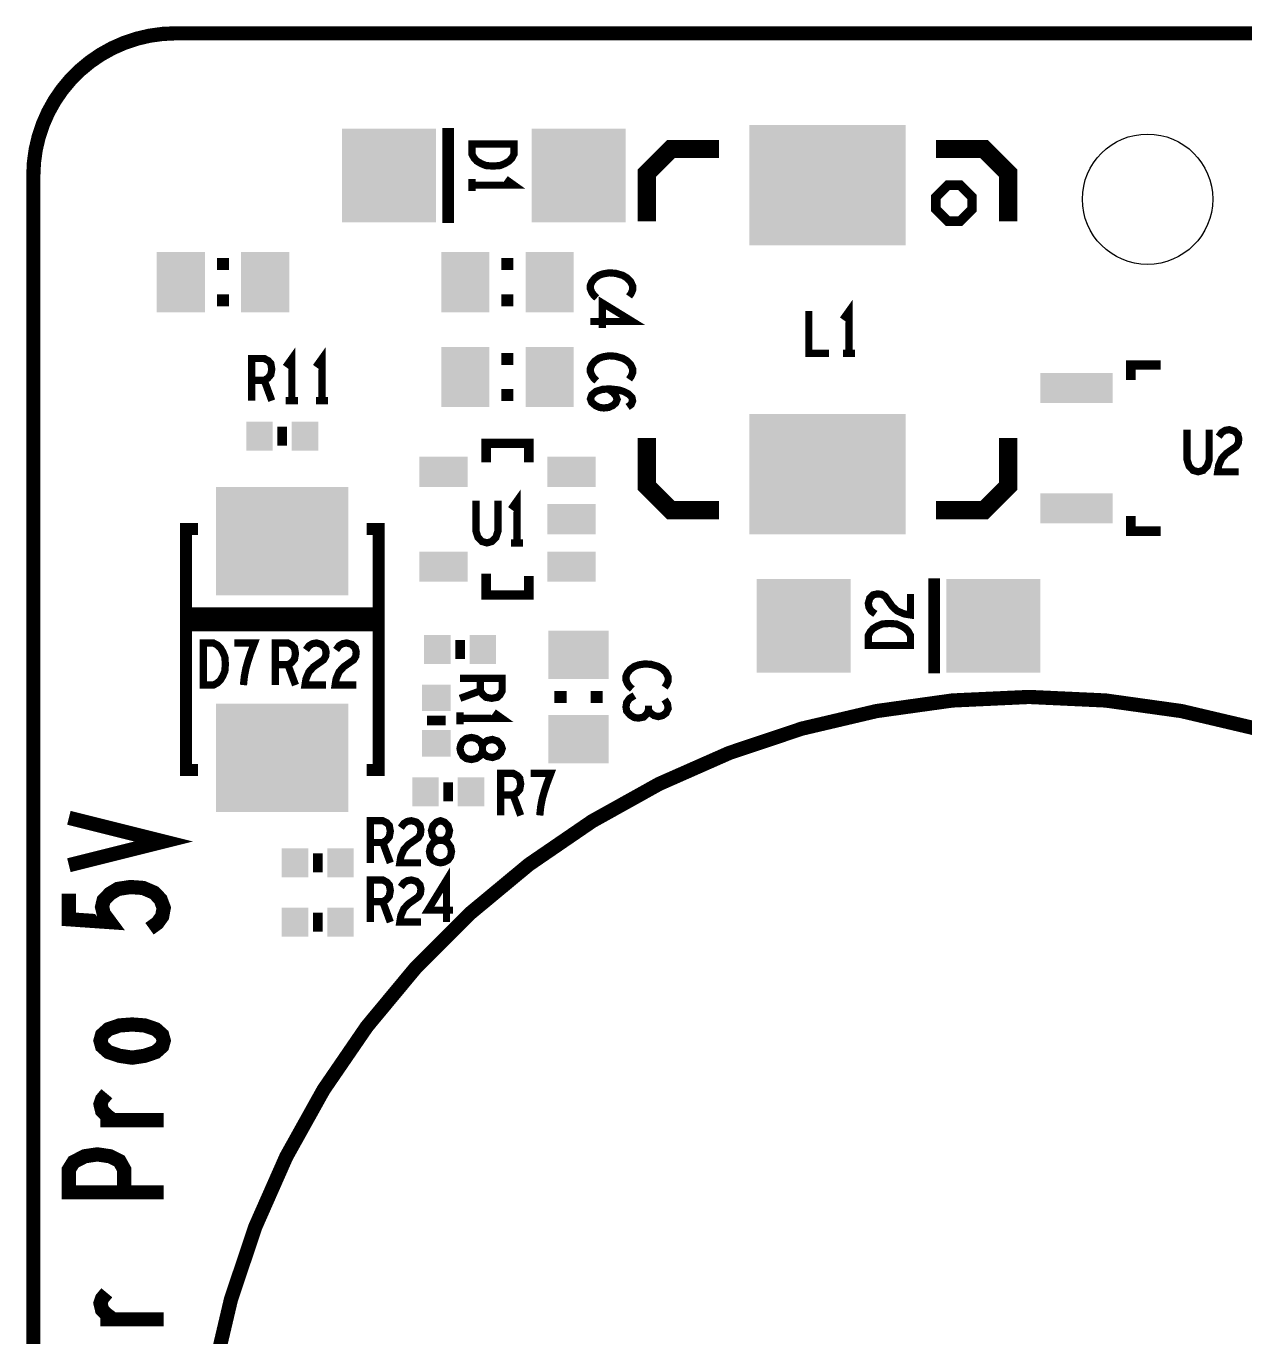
# Model space of a CAD drawing. Extents: x -0.2 to 85.2, y -2.2 to 55.7.
# Drawn here: x -0.15 to 25.55, y 28 to 55.65 of the extents above; entities that cross this region are included whole.
import ezdxf

# ---------------------------------------------------------------- set-up
doc = ezdxf.new("R2010")
doc.units = 0
doc.layers.get('0').update_dxf_attribs({"linetype": 'CONTINUOUS'})
for name, color, linetype in [('BOARD_ART', 7, 'CONTINUOUS'), ('PASTETOP_ART', 4, 'CONTINUOUS'), ('SILK_TOP_ART', 10, 'CONTINUOUS'), ('UC1-2-1-2_DRL', 11, 'CONTINUOUS')]:
    doc.layers.add(name, color=color, linetype=linetype)

# ---------------------------------------------------------------- blocks, each defined once
blk = doc.blocks.new('RECTANGLE_59')
blk.add_solid([(1.397, 1.143), (1.397, -1.143), (-1.397, 1.143), (-1.397, -1.143)])
blk = doc.blocks.new('RECTANGLE_21')
blk.add_solid([(0.2794, 0.3048), (0.2794, -0.3048), (-0.2794, 0.3048), (-0.2794, -0.3048)])
blk = doc.blocks.new('RECTANGLE_61')
blk.add_solid([(0.3048, 0.2794), (0.3048, -0.2794), (-0.3048, 0.2794), (-0.3048, -0.2794)])
blk = doc.blocks.new('RECTANGLE_10')
blk.add_solid([(0.508, 0.3175), (0.508, -0.3175), (-0.508, 0.3175), (-0.508, -0.3175)])
blk = doc.blocks.new('RECTANGLE_20')
blk.add_solid([(0.508, 0.635), (0.508, -0.635), (-0.508, 0.635), (-0.508, -0.635)])
blk = doc.blocks.new('SQUARE_60')
blk.add_solid([(0.9906, 0.9906), (0.9906, -0.9906), (-0.9906, 0.9906), (-0.9906, -0.9906)])
blk = doc.blocks.new('RECTANGLE_16')
blk.add_solid([(0.635, 0.508), (0.635, -0.508), (-0.635, 0.508), (-0.635, -0.508)])
blk = doc.blocks.new('RECTANGLE_53')
blk.add_solid([(1.651, 1.27), (1.651, -1.27), (-1.651, 1.27), (-1.651, -1.27)])
blk = doc.blocks.new('RECTANGLE_44')
blk.add_solid([(0.762, 0.3175), (0.762, -0.3175), (-0.762, 0.3175), (-0.762, -0.3175)])
blk = doc.blocks.new('ROUND_7')
blk.add_circle((0, 0), 1.375)

msp = doc.modelspace()

# ---------------------------------------------------------------- linework, layer by layer
at = {"layer": 'BOARD_ART', "const_width": 0.3}
msp.add_lwpolyline([(3, 55.5, 0.4142136), (0, 52.5)], format="xyb", dxfattribs=at)
for points in [[(82, 55.5), (3, 55.5)], [(0, 52.5), (0, 49.25), (0, 45.75)], [(0, 13.25), (0, 42.75), (0, 45.75)]]:
    msp.add_lwpolyline(points, dxfattribs=at)
at = {"layer": 'SILK_TOP_ART'}
for points, const_width in [([(8.75, 51.5), (8.75, 53.5)], 0.25), ([(9.25, 53.1653), (10.139, 53.1653), (10.139, 52.9537), (10.0945, 52.869), (10.0353, 52.8055), (9.9464, 52.7526), (9.8426, 52.7102), (9.6945, 52.6997), (9.5463, 52.7102), (9.4426, 52.7526), (9.3537, 52.8055), (9.2944, 52.869), (9.25, 52.9537), (9.25, 53.1653)], 0.1524), ([(12.94, 51.536), (12.94, 52.552), (13.448, 53.06), (14.464, 53.06)], 0.381), ([(19.036, 53.06), (20.052, 53.06), (20.56, 52.552), (20.56, 51.536)], 0.381), ([(9.25, 52.2975), (10.139, 52.2975), (9.9612, 52.4245)], 0.1524), ([(9.25, 52.4245), (9.25, 52.1705)], 0.1524), ([(19.29, 51.536), (19.544, 51.536), (19.798, 51.79), (19.798, 52.044), (19.544, 52.298), (19.29, 52.298), (19.036, 52.044), (19.036, 51.79), (19.29, 51.536)], 0.2032), ([(4, 50.504), (4, 50.758)], 0.254), ([(10, 50.758), (10, 50.504)], 0.254), ([(12.5649, 49.9497), (12.6094, 50.0132), (12.639, 50.0872), (12.639, 50.1719), (12.5945, 50.2672), (12.5205, 50.3412), (12.4316, 50.3942), (12.2834, 50.4365), (12.15, 50.4471), (12.0167, 50.4259), (11.9278, 50.3942), (11.8389, 50.3307), (11.7796, 50.2566), (11.75, 50.1825), (11.75, 50.1084), (11.7796, 50.0343), (11.8241, 49.9708), (11.8833, 49.9179)], 0.1524), ([(4, 49.742), (4, 49.996)], 0.254), ([(10, 49.996), (10, 49.742)], 0.254), ([(11.75, 49.4205), (12.639, 49.4205), (12.0019, 49.8121), (12.0019, 49.2829)], 0.1524), ([(17.2025, 48.75), (17.2025, 49.639), (17.0755, 49.4612)], 0.1524), ([(16.3558, 49.639), (16.3558, 48.75), (16.7792, 48.75)], 0.1524), ([(4.6058, 47.75), (4.6058, 48.639), (4.8704, 48.639), (4.9551, 48.5945), (5.008, 48.5353), (5.0292, 48.4167), (5.008, 48.2982), (4.9445, 48.2241), (4.8704, 48.1797), (4.6058, 48.1797)], 0.1524), ([(5.4525, 47.75), (5.4525, 48.639), (5.3255, 48.4612)], 0.1524), ([(6.0875, 47.75), (6.0875, 48.639), (5.9605, 48.4612)], 0.1524), ([(10, 48.758), (10, 48.504)], 0.254), ([(12.5649, 48.1997), (12.6094, 48.2632), (12.639, 48.3372), (12.639, 48.4219), (12.5945, 48.5172), (12.5205, 48.5912), (12.4316, 48.6442), (12.2834, 48.6865), (12.15, 48.6971), (12.0167, 48.6759), (11.9278, 48.6442), (11.8389, 48.5807), (11.7796, 48.5066), (11.75, 48.4325), (11.75, 48.3584), (11.7796, 48.2843), (11.8241, 48.2208), (11.8833, 48.1679)], 0.1524), ([(17.0755, 48.75), (17.3295, 48.75)], 0.1524), ([(23.145, 48.185), (23.145, 48.5025), (23.78, 48.5025)], 0.2032), ([(4.8704, 48.1797), (5.0292, 47.75)], 0.1524), ([(10, 47.996), (10, 47.742)], 0.254), ([(12.1204, 47.9986), (12.2241, 47.9245), (12.2834, 47.861), (12.313, 47.7763), (12.2834, 47.7022), (12.2241, 47.6493), (12.1352, 47.607), (12.0315, 47.5964), (11.9426, 47.607), (11.8537, 47.6493), (11.7796, 47.7128), (11.75, 47.7869), (11.7796, 47.8716), (11.8685, 47.9457), (12.0019, 47.988), (12.15, 47.9986), (12.3426, 47.9774), (12.4464, 47.9457), (12.5501, 47.8928), (12.6242, 47.8187), (12.639, 47.7446), (12.6094, 47.6705), (12.5353, 47.6176)], 0.1524), ([(5.3255, 47.75), (5.5795, 47.75)], 0.1524), ([(5.9605, 47.75), (6.2145, 47.75)], 0.1524), ([(5.25, 47.2), (5.25, 46.8)], 0.2032), ([(14.464, 45.44), (13.448, 45.44), (12.94, 45.948), (12.94, 46.964)], 0.381), ([(20.56, 46.964), (20.56, 45.948), (20.052, 45.44), (19.036, 45.44)], 0.381), ([(24.3347, 47.139), (24.3347, 46.5019), (24.377, 46.3685), (24.4617, 46.2796), (24.5675, 46.25), (24.6733, 46.2796), (24.758, 46.3685), (24.8003, 46.5019), (24.8003, 47.139)], 0.1524), ([(25.0014, 46.9908), (25.0649, 47.0797), (25.139, 47.1242), (25.2237, 47.139), (25.3295, 47.1094), (25.4036, 47.0353), (25.4248, 46.9464), (25.4142, 46.8575), (25.3718, 46.7834), (25.1602, 46.6352), (25.0649, 46.5315), (25.0014, 46.3833), (24.9802, 46.25), (25.4248, 46.25)], 0.1524), ([(10.45, 46.45), (10.45, 46.85), (9.55, 46.85), (9.55, 46.45)], 0.2), ([(9.3347, 45.639), (9.3347, 45.0019), (9.377, 44.8685), (9.4617, 44.7796), (9.5675, 44.75), (9.6733, 44.7796), (9.758, 44.8685), (9.8003, 45.0019), (9.8003, 45.639)], 0.1524), ([(10.2025, 44.75), (10.2025, 45.639), (10.0755, 45.4612)], 0.1524), ([(23.78, 44.9975), (23.145, 44.9975), (23.145, 45.315)], 0.2032), ([(3.472, 39.96), (3.218, 39.96), (3.218, 45.04), (3.472, 45.04)], 0.254), ([(7.028, 45.04), (7.282, 45.04), (7.282, 39.96), (7.028, 39.96)], 0.254), ([(10.0755, 44.75), (10.3295, 44.75)], 0.1524), ([(10.45, 44.05), (10.45, 43.65), (9.55, 43.65), (9.55, 44.1)], 0.2), ([(19, 44), (19, 42)], 0.25), ([(17.7592, 43.2514), (17.6703, 43.3149), (17.6258, 43.389), (17.611, 43.4737), (17.6406, 43.5795), (17.7147, 43.6536), (17.8036, 43.6748), (17.8925, 43.6642), (17.9666, 43.6218), (18.1148, 43.4102), (18.2185, 43.3149), (18.3667, 43.2514), (18.5, 43.2302), (18.5, 43.6748)], 0.1524), ([(3.218, 43.262), (7.282, 43.262), (7.282, 43.008), (3.218, 43.008)], 0.254), ([(18.5, 42.5847), (17.611, 42.5847), (17.611, 42.7963), (17.6555, 42.881), (17.7147, 42.9445), (17.8036, 42.9974), (17.9074, 43.0398), (18.0555, 43.0503), (18.2037, 43.0398), (18.3074, 42.9974), (18.3963, 42.9445), (18.4556, 42.881), (18.5, 42.7963), (18.5, 42.5847)], 0.1524), ([(3.5847, 41.75), (3.5847, 42.639), (3.7963, 42.639), (3.881, 42.5945), (3.9445, 42.5353), (3.9974, 42.4464), (4.0398, 42.3426), (4.0503, 42.1945), (4.0398, 42.0463), (3.9974, 41.9426), (3.9445, 41.8537), (3.881, 41.7944), (3.7963, 41.75), (3.5847, 41.75)], 0.1524), ([(4.4313, 41.75), (4.4525, 41.9426), (4.4843, 42.1056), (4.5266, 42.2538), (4.5795, 42.4167), (4.6642, 42.639), (4.2408, 42.639)], 0.1524), ([(5.1058, 41.75), (5.1058, 42.639), (5.3704, 42.639), (5.4551, 42.5945), (5.508, 42.5353), (5.5292, 42.4167), (5.508, 42.2982), (5.4445, 42.2241), (5.3704, 42.1797), (5.1058, 42.1797)], 0.1524), ([(5.7514, 42.4908), (5.8149, 42.5797), (5.889, 42.6242), (5.9737, 42.639), (6.0795, 42.6094), (6.1536, 42.5353), (6.1748, 42.4464), (6.1642, 42.3575), (6.1218, 42.2834), (5.9102, 42.1352), (5.8149, 42.0315), (5.7514, 41.8833), (5.7302, 41.75), (6.1748, 41.75)], 0.1524), ([(6.3864, 42.4908), (6.4499, 42.5797), (6.524, 42.6242), (6.6087, 42.639), (6.7145, 42.6094), (6.7886, 42.5353), (6.8098, 42.4464), (6.7992, 42.3575), (6.7568, 42.2834), (6.5452, 42.1352), (6.4499, 42.0315), (6.3864, 41.8833), (6.3652, 41.75), (6.8098, 41.75)], 0.1524), ([(9, 42.3), (9, 42.7)], 0.2032), ([(5.3704, 42.1797), (5.5292, 41.75)], 0.1524), ([(13.3149, 41.6997), (13.3594, 41.7632), (13.389, 41.8372), (13.389, 41.9219), (13.3445, 42.0172), (13.2705, 42.0912), (13.1816, 42.1442), (13.0334, 42.1865), (12.9, 42.1971), (12.7667, 42.1759), (12.6778, 42.1442), (12.5889, 42.0807), (12.5296, 42.0066), (12.5, 41.9325), (12.5, 41.8584), (12.5296, 41.7843), (12.5741, 41.7208), (12.6333, 41.6679)], 0.1524), ([(9, 41.8942), (9.889, 41.8942), (9.889, 41.6296), (9.8445, 41.5449), (9.7853, 41.492), (9.6667, 41.4708), (9.5482, 41.492), (9.4741, 41.5555), (9.4297, 41.6296), (9.4297, 41.8942)], 0.1524), ([(9.4297, 41.6296), (9, 41.4708)], 0.1524), ([(10.992, 41.5), (11.246, 41.5)], 0.254), ([(11.754, 41.5), (12.008, 41.5)], 0.254), ([(12.6778, 41.5303), (12.5741, 41.4668), (12.5148, 41.3822), (12.5, 41.2869), (12.5148, 41.2022), (12.5889, 41.1176), (12.6778, 41.0647), (12.7667, 41.0541), (12.8704, 41.0752), (12.9445, 41.1493), (12.9741, 41.2234), (12.9741, 41.3187)], 0.1524), ([(12.9741, 41.2234), (13.0186, 41.1599), (13.0926, 41.107), (13.1816, 41.0858), (13.2705, 41.107), (13.3445, 41.1599), (13.389, 41.2552), (13.3742, 41.3504), (13.3149, 41.4457)], 0.1524), ([(9, 41.0475), (9.889, 41.0475), (9.7112, 41.1745)], 0.1524), ([(9, 41.1745), (9, 40.9205)], 0.1524), ([(8.7, 41), (8.3, 41)], 0.2032), ([(9, 40.4125), (9.0148, 40.3384), (9.0593, 40.2538), (9.1333, 40.2008), (9.2371, 40.1797), (9.3408, 40.2008), (9.4297, 40.2643), (9.4741, 40.3596), (9.4741, 40.4654), (9.5038, 40.5289), (9.5778, 40.5818), (9.6816, 40.603), (9.7853, 40.5712), (9.8594, 40.4972), (9.889, 40.4125), (9.8594, 40.3278), (9.7853, 40.2538), (9.6816, 40.222), (9.5778, 40.2432), (9.5038, 40.2961), (9.4741, 40.3596), (9.4741, 40.4654), (9.4297, 40.5607), (9.3408, 40.6242), (9.2371, 40.6453), (9.1333, 40.6242), (9.0593, 40.5712), (9.0148, 40.4866), (9, 40.4125)], 0.1524), ([(9.8558, 39), (9.8558, 39.889), (10.1204, 39.889), (10.2051, 39.8445), (10.258, 39.7853), (10.2792, 39.6667), (10.258, 39.5482), (10.1945, 39.4741), (10.1204, 39.4297), (9.8558, 39.4297)], 0.1524), ([(10.6813, 39), (10.7025, 39.1926), (10.7343, 39.3556), (10.7766, 39.5038), (10.8295, 39.6667), (10.9142, 39.889), (10.4908, 39.889)], 0.1524), ([(8.75, 39.7), (8.75, 39.3)], 0.2032), ([(10.1204, 39.4297), (10.2792, 39)], 0.1524), ([(0.75, 37.95), (2.75, 38.45), (0.75, 38.95)], 0.3), ([(7.1058, 38), (7.1058, 38.889), (7.3704, 38.889), (7.4551, 38.8445), (7.508, 38.7853), (7.5292, 38.6667), (7.508, 38.5482), (7.4445, 38.4741), (7.3704, 38.4297), (7.1058, 38.4297)], 0.1524), ([(7.7514, 38.7408), (7.8149, 38.8297), (7.889, 38.8742), (7.9737, 38.889), (8.0795, 38.8594), (8.1536, 38.7853), (8.1748, 38.6964), (8.1642, 38.6075), (8.1218, 38.5334), (7.9102, 38.3852), (7.8149, 38.2815), (7.7514, 38.1333), (7.7302, 38), (8.1748, 38)], 0.1524), ([(8.5875, 38), (8.6616, 38.0148), (8.7462, 38.0593), (8.7992, 38.1333), (8.8203, 38.2371), (8.7992, 38.3408), (8.7357, 38.4297), (8.6404, 38.4741), (8.5346, 38.4741), (8.4711, 38.5038), (8.4182, 38.5778), (8.397, 38.6816), (8.4288, 38.7853), (8.5028, 38.8594), (8.5875, 38.889), (8.6722, 38.8594), (8.7462, 38.7853), (8.778, 38.6816), (8.7568, 38.5778), (8.7039, 38.5038), (8.6404, 38.4741), (8.5346, 38.4741), (8.4393, 38.4297), (8.3758, 38.3408), (8.3547, 38.2371), (8.3758, 38.1333), (8.4288, 38.0593), (8.5134, 38.0148), (8.5875, 38)], 0.1524), ([(7.3704, 38.4297), (7.5292, 38)], 0.1524), ([(6, 38.2), (6, 37.8)], 0.2032), ([(8.7145, 36.75), (8.7145, 37.639), (8.3229, 37.0019), (8.8521, 37.0019)], 0.1524), ([(2.4501, 36.61), (2.6167, 36.73), (2.7167, 36.87), (2.75, 37.05), (2.6833, 37.23), (2.55, 37.37), (2.3167, 37.47), (2.05, 37.49), (1.7834, 37.45), (1.6167, 37.35), (1.4834, 37.21), (1.45, 37.07), (1.4834, 36.93), (1.6167, 36.75), (0.75, 36.81), (0.75, 37.35)], 0.3), ([(7.1058, 36.75), (7.1058, 37.639), (7.3704, 37.639), (7.4551, 37.5945), (7.508, 37.5353), (7.5292, 37.4167), (7.508, 37.2982), (7.4445, 37.2241), (7.3704, 37.1797), (7.1058, 37.1797)], 0.1524), ([(7.7514, 37.4908), (7.8149, 37.5797), (7.889, 37.6242), (7.9737, 37.639), (8.0795, 37.6094), (8.1536, 37.5353), (8.1748, 37.4464), (8.1642, 37.3575), (8.1218, 37.2834), (7.9102, 37.1352), (7.8149, 37.0315), (7.7514, 36.8833), (7.7302, 36.75), (8.1748, 36.75)], 0.1524), ([(6, 36.95), (6, 36.55)], 0.2032), ([(7.3704, 37.1797), (7.5292, 36.75)], 0.1524), ([(2.75, 34.25), (2.7167, 34.13), (2.5834, 34.01), (2.35, 33.93), (2.0834, 33.89), (1.8167, 33.93), (1.5833, 34.01), (1.45, 34.13), (1.4167, 34.25), (1.45, 34.37), (1.5833, 34.49), (1.8167, 34.57), (2.0834, 34.59), (2.35, 34.57), (2.5834, 34.49), (2.7167, 34.37), (2.75, 34.25)], 0.3), ([(1.6833, 32.57), (1.55, 32.67), (1.45, 32.77), (1.4167, 32.91), (1.45, 33.01), (1.55, 33.13)], 0.3), ([(2.75, 32.57), (1.4167, 32.57)], 0.3), ([(2.75, 31.05), (0.75, 31.05), (0.75, 31.53), (0.85, 31.69), (1.0833, 31.81), (1.35, 31.85), (1.6167, 31.81), (1.8167, 31.71), (1.9167, 31.53), (1.9167, 31.05)], 0.3), ([(1.6833, 28.37), (1.55, 28.47), (1.45, 28.57), (1.4167, 28.71), (1.45, 28.81), (1.55, 28.93)], 0.3), ([(2.75, 28.37), (1.4167, 28.37)], 0.3)]:
    msp.add_lwpolyline(points, dxfattribs=dict(at, const_width=const_width))
at = {"layer": 'SILK_TOP_ART', "const_width": 0.3}
for points in [[(21, 41.5, 0.4142136), (3.5, 24)], [(38.5, 24, 0.4142136), (21, 41.5)]]:
    msp.add_lwpolyline(points, format="xyb", dxfattribs=at)

# ---------------------------------------------------------------- block references
at = {"layer": 'PASTETOP_ART'}
for name, p in [('SQUARE_60', (7.5, 52.5)), ('SQUARE_60', (11.5, 52.5)), ('RECTANGLE_53', (16.75, 52.298)), ('RECTANGLE_20', (3.111, 50.25)), ('RECTANGLE_20', (4.889, 50.25)), ('RECTANGLE_20', (9.111, 50.25)), ('RECTANGLE_20', (10.889, 50.25)), ('RECTANGLE_20', (9.111, 48.25)), ('RECTANGLE_20', (10.889, 48.25)), ('RECTANGLE_44', (22, 48.02)), ('RECTANGLE_21', (4.77, 47)), ('RECTANGLE_21', (5.73, 47)), ('RECTANGLE_53', (16.75, 46.202)), ('RECTANGLE_10', (8.65, 46.25)), ('RECTANGLE_10', (11.35, 46.25)), ('RECTANGLE_59', (5.25, 44.786)), ('RECTANGLE_44', (22, 45.48)), ('RECTANGLE_10', (11.35, 45.25)), ('RECTANGLE_10', (8.65, 44.25)), ('RECTANGLE_10', (11.35, 44.25)), ('SQUARE_60', (16.25, 43)), ('SQUARE_60', (20.25, 43)), ('RECTANGLE_16', (11.5, 42.389)), ('RECTANGLE_21', (8.52, 42.5)), ('RECTANGLE_21', (9.48, 42.5)), ('RECTANGLE_61', (8.5, 41.48)), ('RECTANGLE_59', (5.25, 40.214)), ('RECTANGLE_16', (11.5, 40.611)), ('RECTANGLE_61', (8.5, 40.52)), ('RECTANGLE_21', (8.27, 39.5)), ('RECTANGLE_21', (9.23, 39.5)), ('RECTANGLE_21', (5.52, 38)), ('RECTANGLE_21', (6.48, 38)), ('RECTANGLE_21', (5.52, 36.75)), ('RECTANGLE_21', (6.48, 36.75))]:
    msp.add_blockref(name, p, dxfattribs=at)
at = {"layer": 'UC1-2-1-2_DRL'}
msp.add_blockref('ROUND_7', (23.5, 52), dxfattribs=at)

doc.saveas('drawing.dxf')
